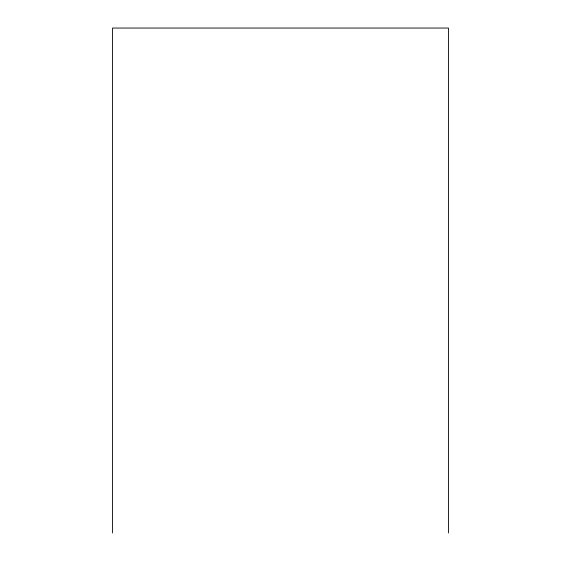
<?xml version="1.0" encoding="UTF-8"?>
<svg xmlns="http://www.w3.org/2000/svg" width="561" height="561" viewBox="0 0 561 561"><rect width="100%" height="100%" fill="white"/><g stroke="black" fill="none" stroke-linecap="round" stroke-linejoin="round"><path stroke-width="0.84" d="M448.498 532.95L448.498 28.05L112.502 28.05L112.502 532.95"/></g></svg>
